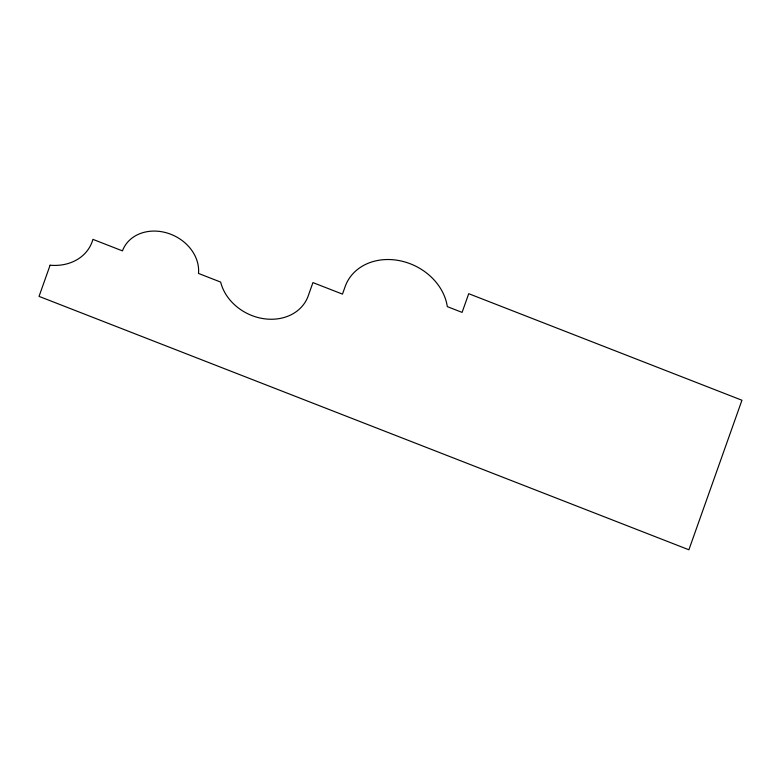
<?xml version="1.0" encoding="UTF-8"?>
<svg xmlns="http://www.w3.org/2000/svg" width="781" height="781" viewBox="0 0 781 781"><rect width="100%" height="100%" fill="white"/><g stroke="black" fill="none" stroke-linecap="round" stroke-linejoin="round"><path stroke-width="1.17" d="M50.101 265.218L39.05 296.38L688.891 549.785L741.95 400.243L468.727 293.695L462.088 312.39L447.318 306.63A53.967 44.898 25.3 0 0 399.374 260.629A53.967 44.898 25.3 0 0 345.065 286.822L342.478 294.115L312.937 282.595L308.515 295.062A46.626 38.796 25.3 0 1 263.744 318.697A46.626 38.796 25.3 0 1 220.652 282.078L198.501 273.438A40.114 33.378 25.3 0 0 167.066 232.982A40.114 33.378 25.3 0 0 122.451 250.877L92.91 239.357A47.211 39.284 25.3 0 1 50.101 265.218"/></g></svg>
